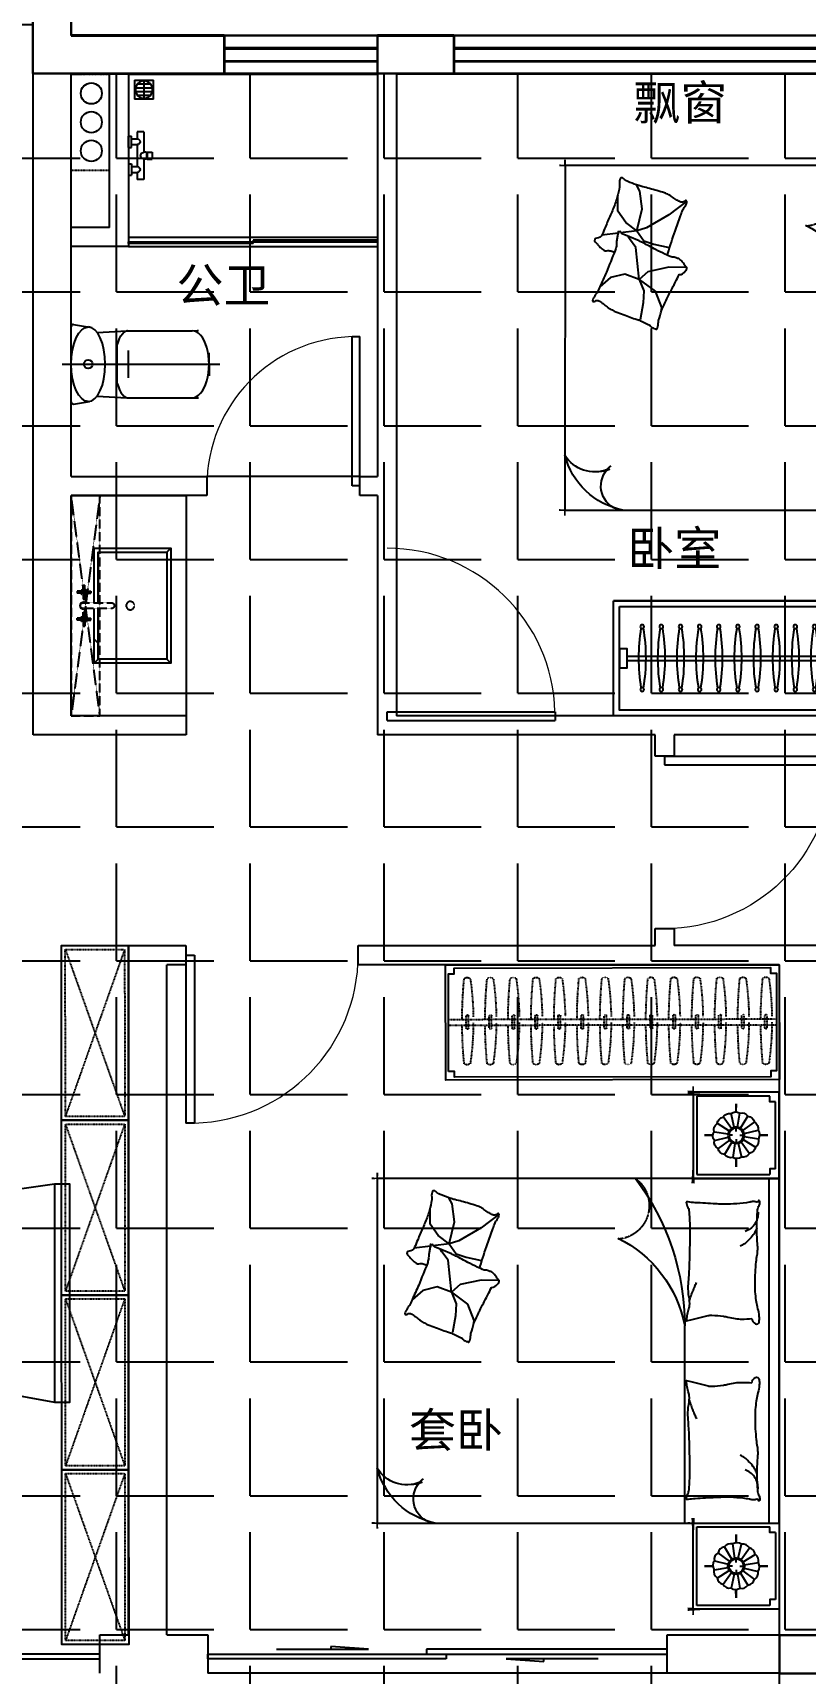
# Model space of a CAD drawing. Extents: x -284868 to 304789, y -137694 to 137894.
# Drawn here: x 67870 to 71905, y -29747 to -21180 of the extents above; entities that cross this region are included whole.
import ezdxf

# ---------------------------------------------------------------- set-up
doc = ezdxf.new("R2010")
doc.units = 0
for name, pattern in [('AX-COMP-140B（200）$0$1#comfort_plan$0$DASH', [0.35, 0.25, -0.1]), ('AX-COMP-160$0$1#comfort_plan$0$DASH', [0.35, 0.25, -0.1]), ('AX-COMP-160$0$DASH', [0.35, 0.25, -0.1]), ('AX-COMP140B-Fur$0$AX-COMP140B-Fur$0$CONTINOUS', [0]), ('AX-COMP140B-Fur$0$AX-COMP140B-Fur$0$XU-140-SF-N1$0$DASH', [0.35, 0.25, -0.1]), ('AX-CORE160-Fur$0$DASH', [0.35, 0.25, -0.1]), ('DASH', [0.35, 0.25, -0.1])]:
    doc.linetypes.add(name, pattern=pattern)
doc.layers.get('0').update_dxf_attribs({"linetype": 'CONTINUOUS'})
for name, color, linetype in [('0-墙', 4, 'CONTINUOUS'), ('0-底图', 251, 'CONTINUOUS'), ('0-窗', 11, 'CONTINUOUS'), ('0-非设计区域', 251, 'CONTINUOUS')]:
    doc.layers.add(name, color=color, linetype=linetype)
doc.styles.add('_TCH_DYN', font='')
doc.styles.get('_TCH_DYN').set_extended_font_data('SimSun')

# ---------------------------------------------------------------- blocks, each defined once
blk = doc.blocks.new('AX-CORE160-Fur$0$A$C6DBB6EAD')
at = {"linetype": 'ByBlock', "lineweight": -2}
for p, q in [((0, -157), (0, 157)), ((-159, 0), (159, 0))]:
    blk.add_line(p, q, dxfattribs=at)
at = {"linetype": 'ByBlock', "lineweight": -2, "extrusion": (0, 0, -1)}
for major_axis, start_param, end_param in [((0, 124), 3.14036, 9.423545), ((0, 110), 3.143411, 9.426596)]:
    blk.add_ellipse((0, 0), major_axis=major_axis, ratio=1, start_param=start_param, end_param=end_param, dxfattribs=at)
blk = doc.blocks.new('AX-CORE160-Fur$0$A$C19D93D67')
at = {"ltscale": 0.3}
for p, q in [((-1537.8, 1346.5), (-2437.8, 1346.5)), ((-2437.8, -653.5), (-2437.8, 1346.5)), ((1292.6, 923.2), (-2437.8, 396.5)), ((-2437.8, 396.5), (1292.6, -276.8)), ((-1537.8, -653.5), (-2437.8, -653.5)), ((-637.8, -653.5), (-637.8, -1553.5)), ((920.8, -1183.4), (920.8, -1510.5)), ((1081.7, -1347), (760, -1347))]:
    blk.add_line(p, q, dxfattribs=at)
blk.add_line((-1537.8, 396.5), (-2437.8, 396.5))
for points in [[(-2158.3, 1821.5), (-2437.8, 1821.5), (-2437.8, 1346.5)], [(-1537.8, -653.5), (-1537.8, 1821.5), (-2158.3, 1821.5)], [(-2287.8, 1346.5), (-2287.8, -1403.5), (262.2, -1403.5)], [(262.2, -1403.5), (262.2, -653.5), (-1537.8, -653.5), (-1537.8, -1553.5), (-637.8, -1553.5)]]:
    blk.add_lwpolyline(points, dxfattribs=at)
for points in [[(300.3, 1473), (369.8, 1527.8), (486.5, 1614.3), (516.6, 1635.5, -0.178944), (686.8, 1679.2, -0.127133), (854.1, 1612.3, -0.127393), (970.3, 1470.3, -0.109343), (1003.8, 1317.6, -0.080012), (990.9, 1238.1, -0.07666), (956, 1169.6, -0.050976), (895.8, 1106.4), (723.8, 955.2, -0.363945), (590.8, 936.7, -0.070925), (366.9, 1174.5), (282.1, 1288.1, -0.438128), (300.3, 1473, -0.020382)], [(675.1, 1680.1), (681.3, 1698.4, -0.1493), (683.1, 1699.8, -0.049502), (700.8, 1699.5, -0.04989), (718.1, 1696.3, -0.316283), (719.6, 1694.4), (720.8, 1673.4)], [(364.6, 1517.1, 0.112683), (379.2, 1505.4, 0.103586), (397.3, 1500.9, 0.117875), (419.4, 1505.7, 0.018526), (492.6, 1538.1, -0.118467), (647.2, 1559.9, -0.085257), (755, 1530.4, -0.224454), (866.2, 1405, -0.098957), (878.2, 1277.5, -0.084486), (848.2, 1169.9, -0.044342), (777.5, 1061.3, 0.213829), (771.6, 1025.6, 0.113023), (780.3, 1009, -6.654587)], [(256, 1423.6), (231.9, 1416.6, 0.223522), (230.6, 1415.4, 0.06786), (226.8, 1403.2, 0.087567), (226.9, 1379, 0.276672), (228.3, 1377.4), (250.5, 1369.5)], [(1004.1, 1327.1), (1022.9, 1322.5, -0.1493), (1024.4, 1320.9, -0.049502), (1025.8, 1303.3, -0.04989), (1024.1, 1285.7, -0.316283), (1022.3, 1284.1), (1001.6, 1281)], [(609.8, 928), (616.1, 903.7, 0.223522), (617.2, 902.4, 0.06786), (629.3, 898.2, 0.087567), (653.6, 897.7, 0.276672), (655.1, 899), (663.7, 921)]]:
    blk.add_lwpolyline(points, format="xyb", dxfattribs=at)
for points in [[(1292.6, 923.2), (1292.6, -276.8), (1377.2, -276.8), (1377.2, 923.2)], [(-1537.8, -653.5), (-2437.8, -653.5), (-2437.8, -1553.5), (-1537.8, -1553.5)]]:
    blk.add_lwpolyline(points, close=True, dxfattribs=at)
for centre, radius in [((209.4, 1629), 145), ((-722.3, 987.1), 255), ((-409.5, 396.5), 570), ((611, -954.3), 225)]:
    blk.add_circle(centre, radius, dxfattribs=at)
for major_axis, start_param, end_param in [((124, 29.2), 4.48215, 10.765335), ((-104.9, 40.4), 1.936908, 8.220093)]:
    blk.add_ellipse((920.8, -1347), major_axis=major_axis, ratio=1, start_param=start_param, end_param=end_param, dxfattribs=at)
at = {"ltscale": 0.3, "extrusion": (4.88708e-22, 1.2066e-21, -1), "xscale": 0.702, "yscale": 0.702, "zscale": -0.7019999999999984, "rotation": 90}
blk.add_blockref('AX-CORE160-Fur$0$A$C6DBB6EAD', (-329.1, 1785.9), dxfattribs=at)
blk = doc.blocks.new('*U167')
at = {"linetype": 'AX-CORE160-Fur$0$DASH', "ltscale": 0.2}
for p, q in [((20, -330), (892.5, -20)), ((20, -20), (892.5, -330)), ((932.5, -330), (1805, -20)), ((932.5, -20), (1805, -330)), ((1845, -330), (2717.5, -20)), ((1845, -20), (2717.5, -330)), ((2757.5, -330), (3630, -20)), ((2757.5, -20), (3630, -330))]:
    blk.add_line(p, q, dxfattribs=at)
for points in [[(0, 0), (912.5, 0), (912.5, -350), (0, -350)], [(912.5, 0), (1825, 0), (1825, -350), (912.5, -350)], [(1825, 0), (2737.5, 0), (2737.5, -350), (1825, -350)], [(2737.5, 0), (3650, 0), (3650, -350), (2737.5, -350)]]:
    blk.add_lwpolyline(points, close=True)
for points in [[(20, -20), (892.5, -20), (892.5, -330), (20, -330)], [(932.5, -20), (1805, -20), (1805, -330), (932.5, -330)], [(1845, -20), (2717.5, -20), (2717.5, -330), (1845, -330)], [(2757.5, -20), (3630, -20), (3630, -330), (2757.5, -330)]]:
    blk.add_lwpolyline(points, close=True, dxfattribs=at)
blk = doc.blocks.new('*U159')
for p, q in [((-350, -920), (-350, 380)), ((-300, 380), (-350, 380)), ((-325, -270), (-325, 380)), ((-325, 380), (-317, 380)), ((-317, 380), (-317, -270)), ((-300, -920), (-300, 380)), ((550, 380), (-300, 380)), ((550, -920), (550, 380)), ((-333, -270), (-333, -920)), ((-333, -270), (-325, -270)), ((-325, -920), (-325, -270)), ((-317, -270), (-325, -270)), ((0, -840), (0, -875)), ((107.5, -840), (0, -840)), ((142.5, -797.5), (107.5, -797.5)), ((107.5, -822.5), (107.5, -797.5)), ((142.5, -822.5), (107.5, -822.5)), ((107.5, -827.5), (107.5, -840)), ((142.5, -827.5), (107.5, -827.5)), ((109.5, -827.5), (109.5, -822.5)), ((140.5, -827.5), (140.5, -822.5)), ((142.5, -822.5), (142.5, -797.5)), ((142.5, -827.5), (142.5, -840)), ((250, -840), (142.5, -840)), ((250, -840), (250, -875)), ((420, -790), (420, -890)), ((420, -790), (520, -790)), ((515, -840), (425, -840)), ((440, -873.5), (440, -806.5)), ((460, -883.9), (460, -796.1)), ((480, -883.9), (480, -796.1)), ((500, -873.5), (500, -806.5)), ((520, -890), (520, -790)), ((-300, -920), (-350, -920)), ((-333, -920), (-325, -920)), ((550, -920), (-300, -920)), ((37.5, -875), (0, -875)), ((22.5, -920), (22.5, -905)), ((82.5, -905), (22.5, -905)), ((82.5, -920), (22.5, -920)), ((37.5, -905), (37.5, -875)), ((67.5, -905), (67.5, -875)), ((182.5, -875), (67.5, -875)), ((82.5, -920), (82.5, -905)), ((167.5, -920), (82.5, -920)), ((167.5, -920), (167.5, -905)), ((167.5, -905), (227.5, -905)), ((167.5, -920), (227.5, -920)), ((182.5, -905), (182.5, -875)), ((250, -875), (212.5, -875)), ((212.5, -905), (212.5, -875)), ((227.5, -920), (227.5, -905)), ((520, -890), (420, -890))]:
    blk.add_line(p, q)
blk.add_circle((470, -840), 45)
for centre, radius, start, end in [((125, -840), 17.5, 180, 0), ((52.5, -875), 15, 0, 180), ((197.5, -875), 15, 0, 180)]:
    blk.add_arc(centre, radius, start, end)
blk = doc.blocks.new('*U161')
for p, q in [((0, 600), (1866.5, 600)), ((1796.5, 312), (70, 312)), ((1796.5, 288), (70, 288))]:
    blk.add_line(p, q)
for points in [[(1866.5, 600), (0, 600), (0, 0), (1866.5, 0)], [(1836.5, 570), (30, 570), (30, 30), (1836.5, 30)], [(30, 250), (70, 250), (70, 350), (30, 350)], [(1836.5, 250), (1796.5, 250), (1796.5, 350), (1836.5, 350)]]:
    blk.add_lwpolyline(points, close=True)
for centre in [(145.1, 465.5), (299.1, 461.6), (375.5, 461.2), (496.6, 465.5), (556, 457.7), (726.7, 465.5), (817.4, 465.5), (917.4, 465.5), (1017.4, 465.5), (1117.4, 465.5), (1217.4, 465.5), (1317.4, 465.5), (1417.4, 465.5), (1517.4, 465.5), (1617.4, 465.5), (1717.4, 465.5), (145.1, 137), (229.9, 140.5), (450.7, 141.5), (496.6, 137), (654.8, 144.5), (726.7, 137), (817.4, 137), (917.4, 137), (1017.4, 137), (1117.4, 137), (1217.4, 137), (1317.4, 137), (1417.4, 137), (1517.4, 137), (1617.4, 137), (1717.4, 137)]:
    blk.add_circle(centre, 10)
for centre, start, end in [((1076.7, 300.9), 170.53281, 189.42009), ((-785.5, 301.6), 350.53281, 9.42009), ((1175, 104.3), 158.36642, 177.25371), ((-645.1, 497.5), 338.36642, 357.25371), ((1320, 514.2), 183.76178, 202.64906), ((-492.9, 88.8), 3.76178, 22.64906), ((1427.1, 301.6), 170.57991, 189.46719), ((-435, 300.9), 350.57991, 9.46719), ((1492.8, 581.4), 188.09053, 206.97781), ((-282.9, 20.4), 8.09053, 26.97781), ((1657.3, 301.6), 170.57991, 189.46719), ((-204.9, 300.9), 350.57991, 9.46719), ((1747.9, 301.6), 170.57991, 189.46719), ((-114.2, 300.9), 350.57991, 9.46719), ((1847.9, 301.6), 170.57991, 189.46719), ((-14.2, 300.9), 350.57991, 9.46719), ((1947.9, 301.6), 170.57991, 189.46719), ((85.8, 300.9), 350.57991, 9.46719), ((2047.9, 301.6), 170.57991, 189.46719), ((185.8, 300.9), 350.57991, 9.46719), ((2147.9, 301.6), 170.57991, 189.46719), ((285.8, 300.9), 350.57991, 9.46719), ((2247.9, 301.6), 170.57991, 189.46719), ((385.8, 300.9), 350.57991, 9.46719), ((2347.9, 301.6), 170.57991, 189.46719), ((485.8, 300.9), 350.57991, 9.46719), ((2447.9, 301.6), 170.57991, 189.46719), ((585.8, 300.9), 350.57991, 9.46719), ((2547.9, 301.6), 170.57991, 189.46719), ((685.8, 300.9), 350.57991, 9.46719), ((2647.9, 301.6), 170.57991, 189.46719), ((785.8, 300.9), 350.57991, 9.46719)]:
    blk.add_arc(centre, 948.9, start, end)
blk = doc.blocks.new('111AX-COMP140B-Fur$0$AX-COMP140B-Fur$0$111110111022110811071652A$C643C1FD2')
for points in [[(28, 342.7, -0.263368), (0.1, 361.5, -0.494818), (9.2, 380.2, -0.049225), (26.9, 382, -0.036831), (50.5, 380.2, -0.031893), (88.5, 372.1, 0.035782), (122.4, 365.1, 0.032941), (212.1, 359.2, 0.026564), (323.3, 365.1, 0.017905), (360.8, 370.4, -0.033397), (381, 372.7, -0.03204), (418.1, 372, 0.018442), (482.4, 368.9, 0.010837), (547.2, 369.7, 0.014624), (595.1, 372.7, 0.111249), (617.7, 380, -0.153708), (634.6, 384, -0.076444), (642, 382.2, -0.215512), (643.9, 380.2, -0.585858), (641.3, 377.2, 0.363489), (636.4, 374.6, 0.191716), (636.4, 363, -0.129675), (638.3, 346.4, -0.01735), (635.3, 329.6, 0.019326), (632.7, 314.5, 0.018818), (626.1, 246.1, 0.021828), (625.2, 186.9, 0.006204), (626.5, 153.1, 0.001963), (632.7, 46.2, 0.028341), (636.9, 10, -0.117014), (636.4, 1.1, -0.36606), (635, 0.2, -0.03973), (621.4, 3, -0.048309), (607.7, 8.5, 0.062981), (597, 12.4, 0.04058), (573.6, 15.8, 0.014345), (506.9, 18, 0.005484), (381.4, 17.3, 0.007153), (285.3, 14.3, 0.008762), (242.7, 11.6, -0.008153), (197, 8.6, -0.06251), (139.9, 13, 0.078669), (94.3, 15.1, 0.047825), (71.9, 10.4, -0.034494), (41.1, 3, -0.023571), (15.8, 0, -0.510228), (14.9, 1.1), (22.4, 31.2), (43, 113.7, 0.073041), (45, 133.3, 0.023305), (39.3, 194.4, 0.018299), (35.2, 217.3, -0.01097), (27.9, 255.3, -0.042281), (24.9, 289.6, -0.027201), (27.9, 343)], [(501.9, 368.9, 0.027842), (478.1, 358.3, 0.048685), (465.5, 350.2, 0.023666), (437.6, 325.8, 0.031223), (418.6, 305.1, 0.046801), (413.5, 297.5, 0.023191), (405.5, 280.7)], [(583.8, 374.6, 0.088153), (549.3, 371, 0.088153), (518.1, 355.8, 0.077547), (496.5, 334.2, 0.077547), (482.4, 307)], [(118.4, 15.8, 0.009729), (145.7, 24.8, 0.009729), (172.6, 34.9, 0.007971), (194.3, 44, 0.007971), (215.8, 53.7)]]:
    blk.add_lwpolyline(points, format="xyb")
blk = doc.blocks.new('111AX-COMP140B-Fur$0$AX-COMP140B-Fur$0$111110111022110811071652A$C5A527934')
for p, q in [((122.8, 492.3), (194, 398.8)), ((469.1, 493.2), (467.3, 399.6)), ((194, 398.8), (261.6, 281.4)), ((347, 320.5), (364.8, 400.5)), ((467.3, 399.6), (490.5, 289.8)), ((592.7, 326.9), (677.8, 361)), ((677.8, 361), (699.5, 357.9)), ((162, 260.1), (69.5, 247.7)), ((277.7, 231.7), (162, 260.1)), ((261.6, 281.4), (277.7, 231.7)), ((277.7, 231.7), (329.2, 269)), ((329.2, 269), (347, 320.5)), ((490.5, 289.8), (530.8, 243.4)), ((530.8, 243.4), (592.7, 326.9)), ((530.8, 243.4), (591.1, 268.1)), ((591.1, 268.1), (653.1, 265)), ((653.1, 265), (741.3, 249.6)), ((69.5, 247.7), (37.1, 229.6)), ((233.2, 174.8), (174.5, 132.1)), ((277.7, 231.7), (233.2, 174.8)), ((277.7, 231.7), (288.3, 147)), ((318.7, 193.9), (307.8, 186.1)), ((363.6, 226.4), (318.7, 193.9)), ((530.8, 243.4), (363.6, 226.4)), ((530.8, 243.4), (502.9, 169.1)), ((741.3, 249.6), (744.3, 243.8)), ((174.5, 132.1), (90.9, 132.1)), ((289.9, 133.7), (300.6, 48.6)), ((502.9, 169.1), (521.5, 94.8)), ((521.5, 94.8), (569.7, 38.5))]:
    blk.add_line(p, q)
blk.add_lwpolyline([(405, 391.5, -0.025626), (394.6, 394, -0.0108), (278.2, 431.5, -0.00456), (199.4, 459.6, -0.01125), (167.9, 471.9, -0.069394), (150.9, 482, 0.079756), (136, 490.4, 0.106399), (122.8, 492.3, 0.328642), (119.2, 489.3, 0.299547), (121.3, 483.4, -0.189917), (126.3, 475.5, -0.033518), (127.3, 466.2, -0.075627), (126.9, 462.1, -0.053489), (124.2, 455.1, -0.017838), (113.3, 435.3, -0.038394), (97.8, 413.4, 0.059529), (88.5, 398.9, 0.035943), (79, 375.3, 0.011245), (55.9, 297.6, 0.006203), (46.6, 262, -0.010783), (41.1, 241.6, -0.019485), (37.1, 229.6, -0.005062), (19.4, 184.4, -0.101392), (4.4, 161.7, 0.223768), (0, 149.6, 0.25558), (2.8, 145.5, 0.081563), (16.9, 140.9, 0.071805), (32.3, 140.8, -0.069985), (48.1, 140.7, -0.03546), (101.7, 129, -0.029432), (163.8, 106.8, -0.001554), (193.8, 93.8, 0.00152), (224.5, 80.6, 0.004735), (256.2, 67.5, -0.00382), (295.6, 51.2, -0.296001), (315.3, 22.1, 0.649774), (334.6, 14, 0.02319), (338.7, 18.2, -0.0288), (342, 21.5, -0.005727), (347.9, 26.7, 0.004358), (355.7, 33.5, 0.027528), (371, 48.7, 0.046214), (378.7, 59, 0.194121), (381.2, 74, -0.133719), (382.3, 95.6, -0.005779), (389, 115.4, -0.008882)], format="xyb")
blk.add_lwpolyline([(770.3, 299.1, 0.101392), (787, 320.6, -0.223768), (792.3, 332.3, -0.25558), (789.8, 336.7, -0.081563), (776.1, 342.3, -0.071805), (760.8, 343.6, 0.069985), (745, 344.9, 0.03546), (692.5, 360.6, 0.029432), (632.3, 387.6, 0.001554), (603.3, 402.8, -0.00152), (573.8, 418.3, -0.004735), (543.1, 433.8, 0.00382), (505.1, 453.1, 0.296001), (487.7, 483.6, 0.265444), (469.1, 493.2, -0.02319), (464.7, 489.3, 0.0288), (461.2, 486.3, 0.005727), (454.9, 481.5, -0.004358), (446.6, 475.3, -0.027528), (430.1, 461.4, -0.046214), (421.7, 451.7, -0.194121), (418, 436.9, 0.133719), (415.3, 415.4, 0.011505), (398.6, 377.3, 0.008882), (374.9, 328.9, 0.012426), (341.4, 267.4, -0.033612), (330, 244.1), (309.3, 193.4), (293.3, 154.3, 0.224341), (280.3, 142.3, -0.722772), (280.1, 134.4, -0.103513), (283.5, 133.9, 0.053465), (290, 133.7, 0.030109), (310.7, 129.5, -0.031436), (330.6, 125.5, -0.05324), (344.2, 125.2, 0.05518), (357.4, 124.8, 0.056271), (380.1, 118.8, 0.0108), (493.3, 72.6, 0.00456), (569.7, 38.5, 0.01125), (600.2, 23.8, 0.069394), (616.3, 12.5, -0.079756), (630.6, 2.9, -0.106399), (643.6, 0, -0.328642), (647.5, 2.8, -0.299547), (645.8, 8.8, 0.189917), (641.5, 17.1, 0.033518), (641.1, 26.4, 0.075627), (641.8, 30.4, 0.053489), (645, 37.3, 0.017838), (657.4, 56.2, 0.038394), (674.5, 76.8, -0.059529), (685, 90.5, -0.035943), (696.3, 113.3, -0.011245), (725.3, 189, -0.006203), (737.2, 223.8, 0.010783), (744.3, 243.8, 0.019485), (749.2, 255.4, 0.005062)], format="xyb", close=True)
blk = doc.blocks.new('111AX-COMP140B-Fur$0$AX-COMP140B-Fur$0$111110111022110811071652cdx床头灯2.0')
for p, q in [((-22.4, 36.6), (-61.2, 100)), ((-6.7, 42.3), (-18.3, 115.8)), ((0, 122), (0, 164.8)), ((10, 41.7), (27.5, 114)), ((25.2, 34.7), (69, 94.8)), ((-122, 0), (-164.8, 0)), ((-41.7, 10), (-114, 27.5)), ((-34.7, 25.2), (-94.8, 69)), ((-19.5, 0), (-38.2, 0)), ((0, 19.5), (0, 38.2)), ((19.5, 0), (38.2, 0)), ((36.6, 22.4), (100, 61.2)), ((42.3, 6.7), (115.8, 18.3)), ((122, 0), (164.8, 0)), ((-42.3, -6.7), (-115.8, -18.3)), ((-36.6, -22.4), (-100, -61.2)), ((-25.2, -34.7), (-69, -94.8)), ((-27.3, -114.1), (-10, -41.7)), ((0, -19.5), (0, -38.2)), ((18.7, -113.9), (7, -42.3)), ((62.6, -99.2), (22.9, -36.2)), ((34.7, -25.2), (96, -67.3)), ((41.7, -10), (114.4, -25.8)), ((0, -122), (0, -164.8))]:
    blk.add_line(p, q)
for points in [[(0, 164.8), (0, 122)], [(-164.8, 0), (-122, 0)], [(164.8, 0), (122.1, -1.7)], [(0, -164.8), (0, -122)]]:
    blk.add_lwpolyline(points)
for radius in [42.9, 38.2]:
    blk.add_circle((0, 0), radius)
for centre, start, end in [((-55.7, 60.3), 97.98094, 167.5445), ((-28.3, 77.1), 75.48094, 145.0445), ((3.3, 82), 52.98094, 122.5445), ((34.5, 74.5), 30.48094, 100.0445), ((60.3, 55.7), 7.98094, 77.5445), ((-82, 3.3), 142.98094, 212.5445), ((-74.5, 34.5), 120.48094, 190.0445), ((77.1, 28.3), 345.48094, 55.0445), ((82, -3.3), 322.98094, 32.5445), ((-77.1, -28.3), 165.48094, 235.0445), ((-60.3, -55.7), 187.98094, 257.5445), ((55.7, -60.3), 277.98094, 347.5445), ((74.5, -34.5), 300.48094, 10.0445), ((-34.5, -74.5), 210.48094, 280.0445), ((-3.3, -82), 232.98094, 302.5445), ((28.3, -77.1), 255.48094, 325.0445)]:
    blk.add_arc(centre, 40.1, start, end)
blk = doc.blocks.new('*U157')
for p, q in [((-900, 0), (-1350, 0)), ((-1350, 0), (-1350, -450)), ((1350, 0), (-1350, 0)), ((-900, 0), (900, 0)), ((-900, -2100), (-900, 0)), ((-900, -450), (-900, 0)), ((-1330, -50), (-1330, -430)), ((-920, -430), (-920, -50)), ((-900, -52.4), (900, -52.4)), ((900, 0), (900, -2100)), ((900, -450), (900, 0)), ((900, 0), (1350, 0)), ((920, -430), (920, -50)), ((1330, -50), (1330, -430)), ((1350, 0), (1350, -450)), ((-1350, -450), (-900, -450)), ((-1330, -430), (-920, -430)), ((1350, -450), (900, -450)), ((1330, -430), (920, -430)), ((900, -2100), (-900, -2100))]:
    blk.add_line(p, q)
at = {"linetype": 'AX-COMP140B-Fur$0$AX-COMP140B-Fur$0$CONTINOUS', "ltscale": 2.5}
blk.add_line((-900, -494.1), (129.6, -493.7), dxfattribs=at)
for points in [[(-1300, -20), (-1300, -50), (-1330, -50)], [(-950, -20), (-1300, -20)], [(-950, -20), (-950, -50), (-920, -50)], [(950, -20), (950, -50), (920, -50)], [(950, -20), (1300, -20)], [(1300, -20), (1300, -50), (1330, -50)]]:
    blk.add_lwpolyline(points)
for points in [[(-1350, -332.6, 0, 18, 0), (-1350, -478.5, 10, 10, 0)], [(1350, -332.6, 0, 18, 0), (1350, -478.5, 10, 10, 0)], [(-900, -349.7, 0, 10, 0), (-900, -477.7, 10, 10, 0)], [(900, -349.7, 0, 10, 0), (900, -477.7, 10, 10, 0)], [(-1380.6, -450, 10, 0, 0), (-1202.9, -450, 10, 10, 0)], [(-873.3, -450, 18, 0, 0), (-1032.5, -450, 10, 10, 0)], [(873.3, -450, 18, 0, 0), (1032.5, -450, 10, 10, 0)], [(1380.6, -450, 10, 0, 0), (1202.9, -450, 10, 10, 0)], [(-668.5, -1859, 10, 0, -0.374242), (-834.4, -1895.4, 10, 10, 2.21586)], [(-686.1, -1863.7, 10, 0, 0.177019), (-693.3, -1995.7, 10, 10, -2.21586)], [(-900, -1958.5, 0, 10, 0), (-900, -2130, 10, 10, 0)], [(900, -2005.4, 0, 10, 0), (900, -2130, 10, 10, 0)], [(-775.4, -2100, 0, 10, 0), (-930, -2100, 10, 10, 0)], [(658.3, -2100, 0, 10, 0), (930, -2100, 10, 10, 0)]]:
    blk.add_lwpolyline(points, format="xyseb")
for centre, radius, start, end in [((128.9, -1775.7), 1282, 53.02297, 89.96514), ((10.6, -1124.5), 642, 25.92108, 79.31539), ((-515.9, -1720.7), 391.6, 191.30173, 255.64344), ((-773.9, -1781.8), 129.7, 193.56133, 311.45499), ((-519.2, -1944.9), 181.3, 157.79381, 238.81667)]:
    blk.add_arc(centre, radius, start, end, dxfattribs=at)
at = {"linetype": 'AX-COMP140B-Fur$0$AX-COMP140B-Fur$0$XU-140-SF-N1$0$DASH', "ltscale": 2.5}
blk.add_arc((757.9, -855.2), 175.9, 36.12132, 174.81159, dxfattribs=at)
at = {"xscale": -1}
for name, p in [('111AX-COMP140B-Fur$0$AX-COMP140B-Fur$0$111110111022110811071652cdx床头灯2.0', (-1125, -225)), ('111AX-COMP140B-Fur$0$AX-COMP140B-Fur$0$111110111022110811071652A$C643C1FD2', (-140.3, -485.7)), ('111AX-COMP140B-Fur$0$AX-COMP140B-Fur$0$111110111022110811071652A$C5A527934', (835.6, -1956.2))]:
    blk.add_blockref(name, p, dxfattribs=at)
for name, p in [('111AX-COMP140B-Fur$0$AX-COMP140B-Fur$0$111110111022110811071652cdx床头灯2.0', (1125, -225)), ('111AX-COMP140B-Fur$0$AX-COMP140B-Fur$0$111110111022110811071652A$C643C1FD2', (140.3, -485.7))]:
    blk.add_blockref(name, p)
blk = doc.blocks.new('1110000110023AX-COMP140B-Fur$0$AX-COMP140B-Fur$0$111110111022110811071652A$C643C1FD2053066')
for points in [[(28, 342.7, -0.263368), (0.1, 361.5, -0.494818), (9.2, 380.2, -0.049225), (26.9, 382, -0.036831), (50.5, 380.2, -0.031893), (88.5, 372.1, 0.035782), (122.4, 365.1, 0.032941), (212.1, 359.2, 0.026564), (323.3, 365.1, 0.017905), (360.8, 370.4, -0.033397), (381, 372.7, -0.03204), (418.1, 372, 0.018442), (482.4, 368.9, 0.010837), (547.2, 369.7, 0.014624), (595.1, 372.7, 0.111249), (617.7, 380, -0.153708), (634.6, 384, -0.076444), (642, 382.2, -0.215512), (643.9, 380.2, -0.585858), (641.3, 377.2, 0.363489), (636.4, 374.6, 0.191716), (636.4, 363, -0.129675), (638.3, 346.4, -0.01735), (635.3, 329.6, 0.019326), (632.7, 314.5, 0.018818), (626.1, 246.1, 0.021828), (625.2, 186.9, 0.006204), (626.5, 153.1, 0.001963), (632.7, 46.2, 0.028341), (636.9, 10, -0.117014), (636.4, 1.1, -0.36606), (635, 0.2, -0.03973), (621.4, 3, -0.048309), (607.7, 8.5, 0.062981), (597, 12.4, 0.04058), (573.6, 15.8, 0.014345), (506.9, 18, 0.005484), (381.4, 17.3, 0.007153), (285.3, 14.3, 0.008762), (242.7, 11.6, -0.008153), (197, 8.6, -0.06251), (139.9, 13, 0.078669), (94.3, 15.1, 0.047825), (71.9, 10.4, -0.034494), (41.1, 3, -0.023571), (15.8, 0, -0.510228), (14.9, 1.1), (22.4, 31.2), (43, 113.7, 0.073041), (45, 133.3, 0.023305), (39.3, 194.4, 0.018299), (35.2, 217.3, -0.01097), (27.9, 255.3, -0.042281), (24.9, 289.6, -0.027201), (27.9, 343)], [(501.9, 368.9, 0.027842), (478.1, 358.3, 0.048685), (465.5, 350.2, 0.023666), (437.6, 325.8, 0.031223), (418.6, 305.1, 0.046801), (413.5, 297.5, 0.023191), (405.5, 280.7)], [(583.8, 374.6, 0.088153), (549.3, 371, 0.088153), (518.1, 355.8, 0.077547), (496.5, 334.2, 0.077547), (482.4, 307)], [(118.4, 15.8, 0.009729), (145.7, 24.8, 0.009729), (172.6, 34.9, 0.007971), (194.3, 44, 0.007971), (215.8, 53.7)]]:
    blk.add_lwpolyline(points, format="xyb")
blk = doc.blocks.new('1110000110023AX-COMP140B-Fur$0$AX-COMP140B-Fur$0$111110111022110811071652A$C5A527934052065')
for p, q in [((122.8, 492.3), (194, 398.8)), ((469.1, 493.2), (467.3, 399.6)), ((194, 398.8), (261.6, 281.4)), ((347, 320.5), (364.8, 400.5)), ((467.3, 399.6), (490.5, 289.8)), ((592.7, 326.9), (677.8, 361)), ((677.8, 361), (699.5, 357.9)), ((162, 260.1), (69.5, 247.7)), ((277.7, 231.7), (162, 260.1)), ((261.6, 281.4), (277.7, 231.7)), ((277.7, 231.7), (329.2, 269)), ((329.2, 269), (347, 320.5)), ((490.5, 289.8), (530.8, 243.4)), ((530.8, 243.4), (592.7, 326.9)), ((530.8, 243.4), (591.1, 268.1)), ((591.1, 268.1), (653.1, 265)), ((653.1, 265), (741.3, 249.6)), ((69.5, 247.7), (37.1, 229.6)), ((233.2, 174.8), (174.5, 132.1)), ((277.7, 231.7), (233.2, 174.8)), ((277.7, 231.7), (288.3, 147)), ((318.7, 193.9), (307.8, 186.1)), ((363.6, 226.4), (318.7, 193.9)), ((530.8, 243.4), (363.6, 226.4)), ((530.8, 243.4), (502.9, 169.1)), ((741.3, 249.6), (744.3, 243.8)), ((174.5, 132.1), (90.9, 132.1)), ((289.9, 133.7), (300.6, 48.6)), ((502.9, 169.1), (521.5, 94.8)), ((521.5, 94.8), (569.7, 38.5))]:
    blk.add_line(p, q)
blk.add_lwpolyline([(405, 391.5, -0.025626), (394.6, 394, -0.0108), (278.2, 431.5, -0.00456), (199.4, 459.6, -0.01125), (167.9, 471.9, -0.069394), (150.9, 482, 0.079756), (136, 490.4, 0.106399), (122.8, 492.3, 0.328642), (119.2, 489.3, 0.299547), (121.3, 483.4, -0.189917), (126.3, 475.5, -0.033518), (127.3, 466.2, -0.075627), (126.9, 462.1, -0.053489), (124.2, 455.1, -0.017838), (113.3, 435.3, -0.038394), (97.8, 413.4, 0.059529), (88.5, 398.9, 0.035943), (79, 375.3, 0.011245), (55.9, 297.6, 0.006203), (46.6, 262, -0.010783), (41.1, 241.6, -0.019485), (37.1, 229.6, -0.005062), (19.4, 184.4, -0.101392), (4.4, 161.7, 0.223768), (0, 149.6, 0.25558), (2.8, 145.5, 0.081563), (16.9, 140.9, 0.071805), (32.3, 140.8, -0.069985), (48.1, 140.7, -0.03546), (101.7, 129, -0.029432), (163.8, 106.8, -0.001554), (193.8, 93.8, 0.00152), (224.5, 80.6, 0.004735), (256.2, 67.5, -0.00382), (295.6, 51.2, -0.296001), (315.3, 22.1, 0.649774), (334.6, 14, 0.02319), (338.7, 18.2, -0.0288), (342, 21.5, -0.005727), (347.9, 26.7, 0.004358), (355.7, 33.5, 0.027528), (371, 48.7, 0.046214), (378.7, 59, 0.194121), (381.2, 74, -0.133719), (382.3, 95.6, -0.005779), (389, 115.4, -0.008882)], format="xyb")
blk.add_lwpolyline([(770.3, 299.1, 0.101392), (787, 320.6, -0.223768), (792.3, 332.3, -0.25558), (789.8, 336.7, -0.081563), (776.1, 342.3, -0.071805), (760.8, 343.6, 0.069985), (745, 344.9, 0.03546), (692.5, 360.6, 0.029432), (632.3, 387.6, 0.001554), (603.3, 402.8, -0.00152), (573.8, 418.3, -0.004735), (543.1, 433.8, 0.00382), (505.1, 453.1, 0.296001), (487.7, 483.6, 0.265444), (469.1, 493.2, -0.02319), (464.7, 489.3, 0.0288), (461.2, 486.3, 0.005727), (454.9, 481.5, -0.004358), (446.6, 475.3, -0.027528), (430.1, 461.4, -0.046214), (421.7, 451.7, -0.194121), (418, 436.9, 0.133719), (415.3, 415.4, 0.011505), (398.6, 377.3, 0.008882), (374.9, 328.9, 0.012426), (341.4, 267.4, -0.033612), (330, 244.1), (309.3, 193.4), (293.3, 154.3, 0.224341), (280.3, 142.3, -0.722772), (280.1, 134.4, -0.103513), (283.5, 133.9, 0.053465), (290, 133.7, 0.030109), (310.7, 129.5, -0.031436), (330.6, 125.5, -0.05324), (344.2, 125.2, 0.05518), (357.4, 124.8, 0.056271), (380.1, 118.8, 0.0108), (493.3, 72.6, 0.00456), (569.7, 38.5, 0.01125), (600.2, 23.8, 0.069394), (616.3, 12.5, -0.079756), (630.6, 2.9, -0.106399), (643.6, 0, -0.328642), (647.5, 2.8, -0.299547), (645.8, 8.8, 0.189917), (641.5, 17.1, 0.033518), (641.1, 26.4, 0.075627), (641.8, 30.4, 0.053489), (645, 37.3, 0.017838), (657.4, 56.2, 0.038394), (674.5, 76.8, -0.059529), (685, 90.5, -0.035943), (696.3, 113.3, -0.011245), (725.3, 189, -0.006203), (737.2, 223.8, 0.010783), (744.3, 243.8, 0.019485), (749.2, 255.4, 0.005062)], format="xyb", close=True)
blk = doc.blocks.new('1110000110023AX-COMP140B-Fur$0$AX-COMP140B-Fur$0$111110111022110811071652cdx床头灯2.0055068')
for p, q in [((-22.4, 36.6), (-61.2, 100)), ((-6.7, 42.3), (-18.3, 115.8)), ((0, 122), (0, 164.8)), ((10, 41.7), (27.5, 114)), ((25.2, 34.7), (69, 94.8)), ((-122, 0), (-164.8, 0)), ((-41.7, 10), (-114, 27.5)), ((-34.7, 25.2), (-94.8, 69)), ((-19.5, 0), (-38.2, 0)), ((0, 19.5), (0, 38.2)), ((19.5, 0), (38.2, 0)), ((36.6, 22.4), (100, 61.2)), ((42.3, 6.7), (115.8, 18.3)), ((122, 0), (164.8, 0)), ((-42.3, -6.7), (-115.8, -18.3)), ((-36.6, -22.4), (-100, -61.2)), ((-25.2, -34.7), (-69, -94.8)), ((-27.3, -114.1), (-10, -41.7)), ((0, -19.5), (0, -38.2)), ((18.7, -113.9), (7, -42.3)), ((62.6, -99.2), (22.9, -36.2)), ((34.7, -25.2), (96, -67.3)), ((41.7, -10), (114.4, -25.8)), ((0, -122), (0, -164.8))]:
    blk.add_line(p, q)
for points in [[(0, 164.8), (0, 122)], [(-164.8, 0), (-122, 0)], [(164.8, 0), (122.1, -1.7)], [(0, -164.8), (0, -122)]]:
    blk.add_lwpolyline(points)
for radius in [42.9, 38.2]:
    blk.add_circle((0, 0), radius)
for centre, start, end in [((-55.7, 60.3), 97.98094, 167.5445), ((-28.3, 77.1), 75.48094, 145.0445), ((3.3, 82), 52.98094, 122.5445), ((34.5, 74.5), 30.48094, 100.0445), ((60.3, 55.7), 7.98094, 77.5445), ((-82, 3.3), 142.98094, 212.5445), ((-74.5, 34.5), 120.48094, 190.0445), ((77.1, 28.3), 345.48094, 55.0445), ((82, -3.3), 322.98094, 32.5445), ((-77.1, -28.3), 165.48094, 235.0445), ((-60.3, -55.7), 187.98094, 257.5445), ((55.7, -60.3), 277.98094, 347.5445), ((74.5, -34.5), 300.48094, 10.0445), ((-34.5, -74.5), 210.48094, 280.0445), ((-3.3, -82), 232.98094, 302.5445), ((28.3, -77.1), 255.48094, 325.0445)]:
    blk.add_arc(centre, 40.1, start, end)
blk = doc.blocks.new('*U156')
for p, q in [((-900, 0), (-1350, 0)), ((-1350, 0), (-1350, -450)), ((1350, 0), (-1350, 0)), ((-900, 0), (900, 0)), ((-900, -2100), (-900, 0)), ((-900, -450), (-900, 0)), ((-1330, -50), (-1330, -430)), ((-920, -430), (-920, -50)), ((-900, -52.4), (900, -52.4)), ((900, 0), (900, -2100)), ((900, -450), (900, 0)), ((900, 0), (1350, 0)), ((920, -430), (920, -50)), ((1330, -50), (1330, -430)), ((1350, 0), (1350, -450)), ((-1350, -450), (-900, -450)), ((-1330, -430), (-920, -430)), ((1350, -450), (900, -450)), ((1330, -430), (920, -430)), ((900, -2100), (-900, -2100))]:
    blk.add_line(p, q)
at = {"linetype": 'AX-COMP140B-Fur$0$AX-COMP140B-Fur$0$CONTINOUS', "ltscale": 2.5}
blk.add_line((-900, -494.1), (129.6, -493.7), dxfattribs=at)
for points in [[(-1300, -20), (-1300, -50), (-1330, -50)], [(-950, -20), (-1300, -20)], [(-950, -20), (-950, -50), (-920, -50)], [(950, -20), (950, -50), (920, -50)], [(950, -20), (1300, -20)], [(1300, -20), (1300, -50), (1330, -50)]]:
    blk.add_lwpolyline(points)
for points in [[(-1350, -332.6, 0, 18, 0), (-1350, -478.5, 10, 10, 0)], [(1350, -332.6, 0, 18, 0), (1350, -478.5, 10, 10, 0)], [(-900, -349.7, 0, 10, 0), (-900, -477.7, 10, 10, 0)], [(900, -349.7, 0, 10, 0), (900, -477.7, 10, 10, 0)], [(-1380.6, -450, 10, 0, 0), (-1202.9, -450, 10, 10, 0)], [(-873.3, -450, 18, 0, 0), (-1032.5, -450, 10, 10, 0)], [(873.3, -450, 18, 0, 0), (1032.5, -450, 10, 10, 0)], [(1380.6, -450, 10, 0, 0), (1202.9, -450, 10, 10, 0)], [(-668.5, -1859, 10, 0, -0.374242), (-834.4, -1895.4, 10, 10, 2.21586)], [(-686.1, -1863.7, 10, 0, 0.177019), (-693.3, -1995.7, 10, 10, -2.21586)], [(-900, -1958.5, 0, 10, 0), (-900, -2130, 10, 10, 0)], [(900, -2005.4, 0, 10, 0), (900, -2130, 10, 10, 0)], [(-775.4, -2100, 0, 10, 0), (-930, -2100, 10, 10, 0)], [(658.3, -2100, 0, 10, 0), (930, -2100, 10, 10, 0)]]:
    blk.add_lwpolyline(points, format="xyseb")
for centre, radius, start, end in [((128.9, -1775.7), 1282, 53.02297, 89.96514), ((10.6, -1124.5), 642, 25.92108, 79.31539), ((-515.9, -1720.7), 391.6, 191.30173, 255.64344), ((-773.9, -1781.8), 129.7, 193.56133, 311.45499), ((-519.2, -1944.9), 181.3, 157.79381, 238.81667)]:
    blk.add_arc(centre, radius, start, end, dxfattribs=at)
at = {"linetype": 'AX-COMP140B-Fur$0$AX-COMP140B-Fur$0$XU-140-SF-N1$0$DASH', "ltscale": 2.5}
blk.add_arc((757.9, -855.2), 175.9, 36.12132, 174.81159, dxfattribs=at)
at = {"xscale": -1}
for name, p in [('1110000110023AX-COMP140B-Fur$0$AX-COMP140B-Fur$0$111110111022110811071652cdx床头灯2.0055068', (-1125, -225)), ('1110000110023AX-COMP140B-Fur$0$AX-COMP140B-Fur$0$111110111022110811071652A$C643C1FD2053066', (-140.3, -485.7)), ('1110000110023AX-COMP140B-Fur$0$AX-COMP140B-Fur$0$111110111022110811071652A$C5A527934052065', (835.6, -1956.2))]:
    blk.add_blockref(name, p, dxfattribs=at)
for name, p in [('1110000110023AX-COMP140B-Fur$0$AX-COMP140B-Fur$0$111110111022110811071652cdx床头灯2.0055068', (1125, -225)), ('1110000110023AX-COMP140B-Fur$0$AX-COMP140B-Fur$0$111110111022110811071652A$C643C1FD2053066', (140.3, -485.7))]:
    blk.add_blockref(name, p)
blk = doc.blocks.new('*U162')
at = {"linetype": 'AX-COMP-160$0$1#comfort_plan$0$DASH'}
for p, q in [((-1199.9, 130), (-1199.9, 280)), ((-1199.9, 280), (-49.9, 280)), ((-49.9, 130), (-1199.9, 280)), ((-1199.9, 130), (-49.9, 280)), ((-49.9, 280), (-49.9, 130)), ((-49.9, 130), (-1199.9, 130))]:
    blk.add_line(p, q, dxfattribs=at)
for p, q in [((-1199.9, 280), (-1199.9, -320)), ((-49.9, 280), (-1199.9, 280)), ((-49.9, -320), (-49.9, 280)), ((-700.4, 218.2), (-731.6, 218.2)), ((-731.6, 218.2), (-731.6, 208.2)), ((-700.4, 208.2), (-731.6, 208.2)), ((-700.4, 218.2), (-700.4, 249.5)), ((-700.4, 249.5), (-690.4, 249.5)), ((-700.4, 208.2), (-700.4, 177)), ((-700.4, 177), (-690.4, 177)), ((-690.4, 218.2), (-690.4, 249.5)), ((-690.4, 218.2), (-659.1, 218.2)), ((-690.4, 208.2), (-659.1, 208.2)), ((-690.4, 208.2), (-690.4, 177)), ((-659.1, 218.2), (-659.1, 208.2)), ((-559.6, 218.2), (-590.9, 218.2)), ((-590.9, 218.2), (-590.9, 208.2)), ((-559.6, 208.2), (-590.9, 208.2)), ((-559.6, 218.2), (-559.6, 249.5)), ((-549.6, 249.5), (-559.6, 249.5)), ((-559.6, 208.2), (-559.6, 177)), ((-549.6, 177), (-559.6, 177)), ((-549.6, 218.2), (-549.6, 249.5)), ((-549.6, 218.2), (-518.4, 218.2)), ((-549.6, 208.2), (-518.4, 208.2)), ((-549.6, 208.2), (-549.6, 177)), ((-518.4, 218.2), (-518.4, 208.2)), ((-429.9, 140), (-449.9, 160)), ((-344.9, 140), (-324.9, 160)), ((-904.9, -220), (-924.9, -240)), ((-344.9, -220), (-324.9, -240)), ((-1199.9, -320), (-49.9, -320))]:
    blk.add_line(p, q)
at = {"linetype": 'AX-COMP-160$0$DASH'}
for p, q in [((-639.4, 217.6), (-639.4, 70.8)), ((-610.6, 70.8), (-610.6, 217.6))]:
    blk.add_line(p, q, dxfattribs=at)
for points in [[(-639.4, 160), (-924.9, 160), (-924.9, -240), (-324.9, -240), (-324.9, 160), (-610.6, 160)], [(-639.4, 140), (-904.9, 140), (-904.9, -220), (-344.9, -220), (-344.9, 140), (-610.6, 140)]]:
    blk.add_lwpolyline(points)
blk.add_circle((-625, -28.6), 21.4, dxfattribs=at)
for centre, start, end in [((-695.4, 213.2), 107.00272, 162.99728), ((-695.4, 213.2), 197.00272, 252.99728), ((-695.4, 213.2), 17.00272, 72.99728), ((-695.4, 213.2), 287.00272, 342.99728), ((-554.6, 213.2), 107.00272, 162.99728), ((-554.6, 213.2), 197.00272, 252.99728), ((-554.6, 213.2), 17.00272, 72.99728), ((-554.6, 213.2), 287.00272, 342.99728)]:
    blk.add_arc(centre, 17.1, start, end, dxfattribs=at)
for centre, radius, start, end in [((-625, 213.2), 20, 315.95732, 224.04268), ((-625, 217.6), 14.4, 0, 180), ((-625, 69.2), 14.5, 173.57398, 6.42602)]:
    blk.add_arc(centre, radius, start, end)
blk = doc.blocks.new('*U317')
for p, q in [((-375, 280), (375, 280)), ((-175, -351.2), (-175, -384.6)), ((0, -440), (-59.9, -440)), ((0, -440), (59.9, -440))]:
    blk.add_line(p, q)
at = {"ltscale": 10}
for p, q in [((-208, 268.7), (-194.2, 185.4)), ((-197.6, 280), (197.6, 280)), ((0, 327), (0, -496.5)), ((208, 268.7), (194.2, 185.4)), ((-166, 144.9), (-175, -10.6)), ((166, 144.9), (175, -10.6)), ((-100.2, 39.7), (100.2, 39.7)), ((0, 25.9), (0, -63.5)), ((-175, -12), (-175, -351.2)), ((-71.7, -18.8), (71.7, -18.8)), ((-43.6, -18.8), (43.6, -18.8)), ((175, -12), (175, -351.2))]:
    blk.add_line(p, q, dxfattribs=at)
for points in [[(-175, -384.6, 10, 0, 0), (-175, -296.7, 10, 10, 0)], [(175, -384.6, 10, 0, 0), (175, -296.7, 10, 10, 0)]]:
    blk.add_lwpolyline(points, format="xyseb")
blk.add_circle((0, 191.2), 22.8, dxfattribs=at)
for centre, start, end in [((-197.6, 269.5), 90, 184.88863), ((197.6, 269.5), 355.11137, 90)]:
    blk.add_arc(centre, 10.4, start, end, dxfattribs=at)
at = {"ltscale": 10, "extrusion": (0, 0, -1)}
for centre, major_axis, ratio, start_param, end_param in [((0, 191.2), (194.6, 0), 0.456392, 3.141593, 6.283185), ((0.7, -11.9), (-174.9, 3.2), 0.369842, 2.169272, 3.218057)]:
    blk.add_ellipse(centre, major_axis=major_axis, ratio=ratio, start_param=start_param, end_param=end_param, dxfattribs=at)
at = {"ltscale": 10}
for centre, major_axis, ratio, start_param, end_param in [((0, 191.2), (194.6, 0), 0.456392, 3.141593, 6.283185), ((-0.7, -11.9), (174.9, 3.2), 0.369842, 2.169272, 3.218057), ((0, -351.2), (-175, 0), 0.507463, 0, 3.141593)]:
    blk.add_ellipse(centre, major_axis=major_axis, ratio=ratio, start_param=start_param, end_param=end_param, dxfattribs=at)
blk = doc.blocks.new('1110000110023AX-COMP-140B（200）$0$111110111022110811071652CDX卫生间立管047060')
at = {"linetype": 'AX-COMP-140B（200）$0$1#comfort_plan$0$DASH', "ltscale": 0.2}
for p, q in [((-250, 105), (250, 105)), ((-250, 105), (-250, -95)), ((250, 105), (250, -95)), ((-250, -95), (250, -95))]:
    blk.add_line(p, q, dxfattribs=at)
for centre in [(-150, 0), (0, 0), (150, 0)]:
    blk.add_circle(centre, 55)
blk = doc.blocks.new('*U316')
for p, q in [((600, 80), (600, 280)), ((700, -20), (700, 280)), ((600, 80), (-200, 80)), ((-200, -20), (700, -20))]:
    blk.add_line(p, q)
at = {"extrusion": (0, 0, -1), "zscale": -1}
blk.add_blockref('1110000110023AX-COMP-140B（200）$0$111110111022110811071652CDX卫生间立管047060', (-50, 175), dxfattribs=at)
blk = doc.blocks.new('200142T2140sdf43dfgergf1217ghh165451564560402NEW2ffdfdfdsfsfe2322fadfadf03093088212A$C35C56D37')
at = {"linetype": 'DASH', "ltscale": 0.2}
for p, q in [((180, 75.9), (243.3, 95.3)), ((183.6, 64.1), (246.9, 83.5))]:
    blk.add_line(p, q, dxfattribs=at)
for centre, radius, start, end in [((664.4, -1374.9), 1553.6, 107.32665, 115.21311), ((664.4, -1374.9), 1553.6, 98.82699, 106.17124), ((-460.3, 2299.3), 2347.3, 287.14687, 292.43233), ((243.5, 88.9), 6.43, 302.10709, 91.93302), ((415.6, 140.3), 22.5, 331.52968, 62.51042), ((22.4, 19.9), 22.5, 151.52968, 242.51042), ((-460.3, 2299.3), 2347.3, 281.60777, 286.38209), ((185.8, 71.2), 7.48, 140.99747, 253.04263)]:
    blk.add_arc(centre, radius, start, end, dxfattribs=at)
blk = doc.blocks.new('*U176')
at = {"color": 8, "linetype": 'DASH', "ltscale": 0.2}
for p, q in [((-15, 1368.7), (-15, -344.4)), ((15, 1368.7), (15, -344.4))]:
    blk.add_line(p, q, dxfattribs=at)
blk.add_lwpolyline([(-300, 1383.7), (-300, -359.4), (300, -359.4), (300, 1383.7), (-300, 1383.7)])
at = {"color": 8}
blk.add_lwpolyline([(-255, -344.4), (255, -344.4), (255, -314.4), (285, -314.4), (285, 1338.7), (255, 1338.7), (255, 1368.7), (-255, 1368.7), (-255, 1338.7), (-285, 1338.7), (-285, -314.4), (-255, -314.4), (-255, -344.4)], dxfattribs=at)
at = {"rotation": 343.0620202558109}
for p in [(-225.4, 1300.3), (-225.4, 1180.3), (-225.4, 1060.3), (-225.4, 940.3), (-225.4, 820.3), (-225.4, 700.3), (-225.4, 580.3), (-225.4, 460.3), (-225.4, 340.3), (-225.4, 220.3), (-225.4, 100.3), (-225.4, -19.7), (-225.4, -139.7), (-225.4, -259.7)]:
    blk.add_blockref('200142T2140sdf43dfgergf1217ghh165451564560402NEW2ffdfdfdsfsfe2322fadfadf03093088212A$C35C56D37', p, dxfattribs=at)
blk = doc.blocks.new('$DorLib2D$00000131')
at = {"color": 0, "linetype": 'Continuous'}
for p, q in [((0.15, 0.125), (0.2319, 0.1973)), ((0.2319, 0.1973), (0.2319, 0.125)), ((-0.5, 0.125), (-0.5, 0)), ((0.0192, 0.125), (-0.5, 0.125)), ((0.0192, 0), (0.0192, 0.125)), ((0.35, 0.125), (0.15, 0.125)), ((-0.5, 0), (0.0192, 0)), ((-0.024, 0), (0.5, 0)), ((-0.024, -0.125), (-0.024, 0)), ((0.5, 0), (0.5, -0.125)), ((-0.35, -0.125), (-0.15, -0.125)), ((-0.2319, -0.1973), (-0.2319, -0.125)), ((-0.15, -0.125), (-0.2319, -0.1973)), ((0.5, -0.125), (-0.024, -0.125))]:
    blk.add_line(p, q, dxfattribs=at)
blk = doc.blocks.new('$DorLib2D$00000001')
for p, q in [((0.45, 0.975), (0.5, 0.975)), ((0.45, 0), (0.45, 0.975)), ((0.5, 0), (0.5, 0.975)), ((0.5, 0), (0.45, 0))]:
    blk.add_line(p, q)
at = {"lineweight": 13}
blk.add_arc((0.475, 0), 0.975, 91.46928, 180, dxfattribs=at)
blk = doc.blocks.new('$WINLIB2D$00000001')
for points in [[(-0.5, 0.5), (-0.5, -0.5)], [(-0.5, 0.5), (0.5, 0.5)], [(0.5, -0.5), (0.5, 0.5)], [(0.5, 0.1667), (-0.5, 0.1667)], [(0.5, -0.1667), (-0.5, -0.1667)], [(-0.5, -0.5), (0.5, -0.5)]]:
    blk.add_lwpolyline(points)
blk = doc.blocks.new('vrthr')
at = {"linetype": 'Continuous'}
for p, q in [((216997.8, 277007.6), (216997.8, 277695.8)), ((217197.8, 277695.8), (217197.8, 277107.6)), ((217197.8, 277107.6), (217248.8, 277107.6)), ((217246.6, 277107.6), (217998.4, 277107.6)), ((217998.4, 277107.6), (217998.4, 276907.6)), ((218798.4, 276907.6), (218798.4, 277107.6)), ((218798.4, 277107.6), (218898.4, 277107.6)), ((218898.4, 277107.6), (219198.4, 277107.6)), ((219198.4, 277107.6), (219198.4, 276907.6)), ((216998.8, 274707.6), (216998.8, 277007.6)), ((217198.8, 274807.6), (217198.8, 276907.6)), ((217198.8, 276907.6), (217248.8, 276907.6)), ((217998.4, 276907.6), (217246.6, 276907.6)), ((218798.4, 276907.6), (218798.4, 274807.6)), ((219198.4, 276907.6), (218898.4, 276907.6)), ((218898.4, 276907.6), (218898.4, 274707.6)), ((217198.8, 274807.6), (217906.9, 274807.6)), ((218706.9, 274807.6, 0), (217906.9, 274807.6, 0)), ((217906.9, 274807.6), (217906.9, 274707.6)), ((218706.9, 274707.6), (218706.9, 274807.6)), ((218706.9, 274807.6), (218798.4, 274807.6)), ((216998.8, 273457.6), (216998.8, 274707.6)), ((217906.9, 274707.6), (217198.8, 274707.6)), ((217198.8, 273557.6), (217198.8, 274707.6)), ((218798.4, 274707.6), (218706.9, 274707.6)), ((218798.4, 274707.6), (218798.4, 273457.6)), ((218898.4, 274707.6), (218898.4, 273557.6)), ((217798.4, 273557.6), (217198.8, 273557.6)), ((217798.4, 273557.6), (217798.4, 273457.6)), ((220248.4, 273557.6), (218898.4, 273557.6)), ((221898.5, 273557.6), (220248.4, 273557.6)), ((217798.4, 273457.6), (216998.8, 273457.6)), ((220248.4, 273457.6), (218798.4, 273457.6)), ((220248.4, 273345.8), (220248.4, 273457.6)), ((222098.5, 273457.6), (220348.4, 273457.6)), ((220348.4, 273457.6), (220348.4, 273345.8)), ((220348.4, 273345.8), (220248.4, 273345.8)), ((220248.4, 272357.6), (220248.4, 272445.8)), ((220248.4, 272445.8), (220348.4, 272445.8)), ((220348.4, 272445.8), (220348.4, 272357.6)), ((217497.5, 272357.6), (217797.5, 272357.6)), ((217797.5, 272357.6), (217797.5, 272257.6)), ((218697.5, 272257.6), (218697.5, 272357.6)), ((218697.5, 272357.6), (220248.4, 272357.6)), ((221097.4, 272357.6), (220348.4, 272357.6)), ((217797.5, 272257.6), (217697.5, 272257.6)), ((220247.4, 272257.6), (218697.5, 272257.6)), ((220897.4, 272257.6), (220247.4, 272257.6)), ((220897.4, 272257.6), (220897.4, 268557.6)), ((217697.4, 268757.6), (217911.3, 268757.6)), ((217911.3, 268757.6), (217911.3, 268557.6)), ((220311.3, 268557.6), (220311.3, 268757.6)), ((220311.3, 268757.6), (220897.4, 268757.6)), ((220897.4, 268757.6), (220897.4, 268557.6)), ((220311.3, 268557.6, 0), (217911.3, 268557.6, 0)), ((220897.4, 268557.6), (220311.3, 268557.6)), ((220897.4, 268557.6), (221097.4, 268557.6))]:
    blk.add_line(p, q, dxfattribs=at)
for p, q in [((217497.4, 268757.6), (217497.5, 272357.6)), ((217697.4, 268757.6), (217697.5, 272257.6)), ((217347.4, 268557.6), (217347.4, 268757.6)), ((217347.4, 268757.6), (217497.4, 268757.6))]:
    blk.add_line(p, q)
at = {"yscale": 200}
for name, p, xscale, zscale, rotation in [('$WINLIB2D$00000001', (218398.4, 277007.6), -800.0000000037253, -800.0000000037253, 359.9999999999992), ('$WINLIB2D$00000001', (220548.4, 277007.6), -2700.000000000058, -2700.000000000058, 359.9999999999992), ('$DorLib2D$00000131', (214947.4, 268657.6), 4799.999999999977, 4799.999999999977, 180.0000166211983)]:
    blk.add_blockref(name, p, dxfattribs=dict(at, xscale=xscale, zscale=zscale, rotation=rotation))
for name, p, xscale, rotation in [('*U316', (217478.4, 276707.6, -0.1), -1.000000000000004, 90), ('*U156', (220897.2, 270241.7, -0.1), -1, 269.9983022961913)]:
    blk.add_blockref(name, p, dxfattribs=dict(xscale=xscale, rotation=rotation))
at = {"extrusion": (-2.54112e-21, -3.38812e-21, -1), "zscale": -1, "rotation": 89.99898281666653}
blk.add_blockref('*U159', (-218418.4, 276357.6, 0.1), dxfattribs=at)
at = {"extrusion": (1.78724e-19, 6.03939e-06, 1), "xscale": -1.000000000000006, "rotation": 269.9719941386954}
blk.add_blockref('*U157', (221877.5, 275530.6, 1.5), dxfattribs=at)
at = {"extrusion": (-8.47048e-22, -4.34626e-31, -1), "xscale": -1, "zscale": -1, "rotation": 270}
blk.add_blockref('*U317', (-217478.8, 275393.4, 0), dxfattribs=at)
at = {"linetype": 'Continuous', "xscale": 800, "yscale": 800, "zscale": -800}
blk.add_blockref('$DorLib2D$00000001', (218306.9, 274757.6), dxfattribs=at)
at = {"extrusion": (-7.46512e-11, -1.57277e-12, -1), "zscale": -1, "rotation": 270}
blk.add_blockref('*U162', (-217478.4, 273507.6, 0.1), dxfattribs=at)
at = {"linetype": 'Continuous'}
for name, p, xscale, yscale, zscale, rotation in [('$DorLib2D$00000001', (218848.4, 273982.6), 900, 900, 900, 270), ('$DorLib2D$00000001', (220298.4, 272895.8), -900, 900, -900, 270), ('$DorLib2D$00000001', (218247.5, 272307.6), 900, 900, 900, 180), ('$DorLib2D$00000131', (219111.3, 268657.6), -2400, 200, -2400, 180)]:
    blk.add_blockref(name, p, dxfattribs=dict(at, xscale=xscale, yscale=yscale, zscale=zscale, rotation=rotation))
at = {"extrusion": (-4.39238e-09, 6.03784e-06, 1), "xscale": -1}
blk.add_blockref('*U161', (221898.4, 273557.6, 1.6), dxfattribs=at)
at = {"extrusion": (3.81165e-20, 6.03939e-06, 1), "rotation": 270.0205286742452}
blk.add_blockref('*U167', (217497.5, 272357.6, 1.6), dxfattribs=at)
at = {"extrusion": (0, 0, -1), "zscale": -1, "rotation": 89.92106115188949}
blk.add_blockref('*U176', (-219513.9, 271955.7, 0), dxfattribs=at)
at = {"extrusion": (3.26014e-20, -6.03939e-06, -1), "xscale": -0.9481481481481756, "yscale": 0.9481481481481743, "zscale": -0.9481481481481756, "rotation": 0.02502296814642868}
blk.add_blockref('AX-CORE160-Fur$0$A$C19D93D67', (-215885.5, 270236.8, -1.6), dxfattribs=at)
at = {"style": '_TCH_DYN'}
for s, p in [('飘窗', (220135, 276670.2, -0.1)), ('公卫', (217748, 275716.3, -0.1)), ('卧室', (220103, 274342, -0.1)), ('套卧', (218962.7, 269737.5, -0.1))]:
    blk.add_text(s, height=180, dxfattribs=at).set_placement(p)

msp = doc.modelspace()

# ---------------------------------------------------------------- hatches: boundary and pattern name
at = {"layer": '0-非设计区域', "ltscale": 3}
h = msp.add_hatch(dxfattribs=at)
h.set_pattern_fill('ANGLE', color=256, scale=100)
h.set_pattern_definition([(0, (-356380.6, 452446.1), (0, 698.5), [508, -190.5]), (90, (-356380.6, 452446.1), (-698.5, 4e-14), [508, -190.5])])
h.paths.add_polyline_path([(60420.2, -21397.7), (60420.2, -25047.7), (58370.2, -25047.7), (58370.2, -28492.7), (58870.2, -28492.7), (58870.2, -29242.7), (63270.2, -29242.7), (63270.2, -31547.7), (71770.2, -31547.7), (71770.2, -29547.7), (75470.2, -29547.7), (75470.2, -21392.7), (67870.2, -21392.7), (67870.2, -16942.7), (65720.2, -16942.7), (65710.2, -16142.7), (63120.2, -16142.7), (63120.2, -21397.7)])

# ---------------------------------------------------------------- linework, layer by layer
at = {"layer": '0-墙', "ltscale": 3}
msp.add_lwpolyline([(68070.2, -21192.7), (68070.2, -20602.7), (67870.2, -20602.7), (67870.2, -21392.7), (68870.2, -21392.7), (68870.2, -21192.7), (68070.2, -21192.7)], dxfattribs=at)
for points in [[(69670.2, -21192.7), (69670.2, -21392.7), (70070.2, -21392.7), (70070.2, -21192.7)], [(71770.2, -29747.7), (71970.2, -29747.7), (71970.2, -29547.7), (71770.2, -29547.7)]]:
    msp.add_lwpolyline(points, close=True, dxfattribs=at)
at = {"layer": '0-窗'}
for points in [[(69670.2, -21392.7), (68870.2, -21392.7), (68870.2, -21192.7), (69670.2, -21192.7)], [(72770.2, -21392.7), (70070.2, -21392.7), (70070.2, -21192.7), (72770.2, -21192.7)], [(69670.2, -21327.7), (68870.2, -21327.7), (68870.2, -21257.7), (69670.2, -21257.7)], [(72770.2, -21327.7), (70070.2, -21327.7), (70070.2, -21257.7), (72770.2, -21257.7)]]:
    msp.add_lwpolyline(points, close=True, dxfattribs=at)
at = {"layer": '0-非设计区域', "ltscale": 3}
msp.add_lwpolyline([(60420.2, -21397.7), (60420.2, -25047.7), (58370.2, -25047.7), (58370.2, -28492.7), (58870.2, -28492.7), (58870.2, -29242.7), (63270.2, -29242.7), (63270.2, -31547.7), (71770.2, -31547.7), (71770.2, -29547.7), (75470.2, -29547.7), (75470.2, -21392.7), (67870.2, -21392.7), (67870.2, -16942.7), (65720.2, -16942.7), (65710.2, -16142.7), (63120.2, -16142.7), (63120.2, -21397.7)], close=True, dxfattribs=at)

# ---------------------------------------------------------------- block references
at = {"layer": '0-底图'}
msp.add_blockref('vrthr', (-149127.5, -298304.3, 0.1), dxfattribs=at)

doc.saveas('drawing.dxf')
